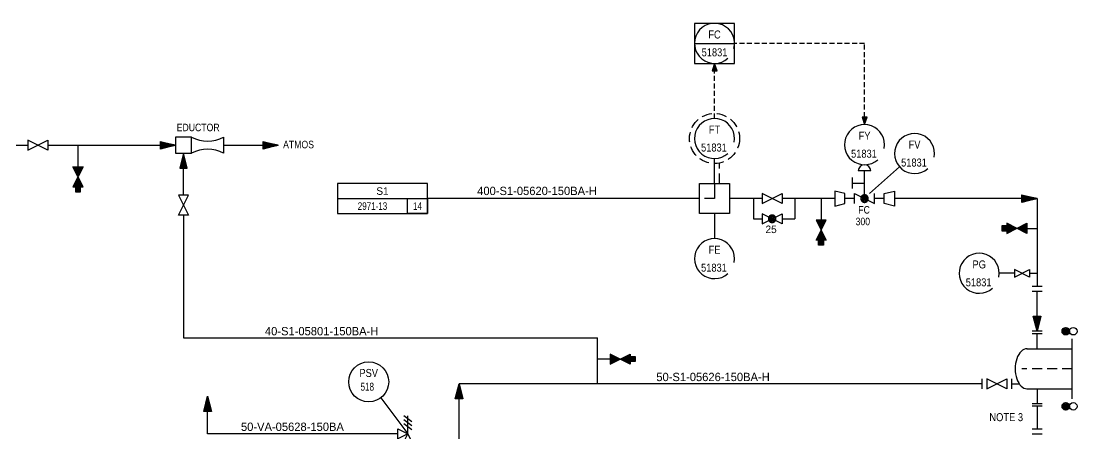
# Model space of a CAD drawing. Extents: x 31 to 826, y 161 to 498.
# Drawn here: x 212.1 to 527.7, y 374.6 to 498.3 of the extents above; entities that cross this region are included whole.
import ezdxf
from ezdxf.enums import TextEntityAlignment as Align

# ---------------------------------------------------------------- set-up
doc = ezdxf.new("R2010")
doc.units = 0
doc.header["$LTSCALE"] = 12
doc.header["$MEASUREMENT"] = 0
doc.linetypes.add('DASHED2', pattern=[0.375, 0.25, -0.125])
doc.linetypes.add('ELEC-LN', pattern=[0.1875, 0.125, -0.0625])
doc.layers.get('0').update_dxf_attribs({"linetype": 'CONTINUOUS'})
for name, color, linetype in [('3', 7, 'CONTINUOUS'), ('ATEXT', 7, 'CONTINUOUS'), ('AUDIT_I_060301071700-56', 7, 'CONTINUOUS'), ('CODE', 1, 'CONTINUOUS'), ('EL', 3, 'DASHED2'), ('ELECT', 3, 'ELEC-LN'), ('EQP', 3, 'CONTINUOUS'), ('FREE-TEXT', 1, 'CONTINUOUS'), ('GRA', 7, 'CONTINUOUS'), ('INS', 2, 'CONTINUOUS'), ('INSATT', 2, 'CONTINUOUS'), ('MIN', 6, 'CONTINUOUS'), ('PIP', 1, 'CONTINUOUS'), ('TEXT', 7, 'CONTINUOUS')]:
    doc.layers.add(name, color=color, linetype=linetype)
doc.styles.add('AUDIT_D_060227151703-59', font='Dengl.ttf')
doc.styles.add('AUDIT_D_060309130809-72', font='Dengl.ttf')
doc.styles.add('INS_TAG', font='Dengl.ttf')
doc.styles.add('LETTER', font='Dengl.ttf')
doc.styles.get("Standard").update_dxf_attribs({"font": 'Dengl.ttf', "width": 0.75})
doc.styles.add('VAL_TAG', font='Dengl.ttf')

# ---------------------------------------------------------------- blocks, each defined once
blk = doc.blocks.new('A2')
at = {"layer": 'GRA', "color": 7, "linetype": 'Continuous'}
blk.add_lwpolyline([(0, 0), (-0.188, -0.047), (-0.188, 0.047), (0, 0), (-0.182, 0.04), (-0.182, -0.042), (0, 0), (-0.175, 0.034), (-0.175, -0.034), (0, 0), (-0.169, 0.028), (-0.169, -0.028), (0, 0), (-0.162, 0.022), (-0.162, -0.021), (0, 0), (-0.156, 0.016), (-0.156, -0.015), (0, 0), (-0.15, 0.011), (-0.15, -0.01), (0, 0), (-0.144, 0.006), (-0.144, -0.005), (0, 0), (-0.139, 0)], dxfattribs=at)
blk = doc.blocks.new('A3')
at = {"layer": 'GRA', "color": 7, "linetype": 'Continuous'}
blk.add_lwpolyline([(0, 0), (-0.094, 0.031), (-0.094, -0.031), (0, 0), (-0.092, 0.027), (-0.092, -0.027), (0, 0), (-0.09, 0.023), (-0.09, -0.023), (0, 0), (-0.088, 0.02), (-0.088, -0.02), (0, 0), (-0.086, 0.016), (-0.086, -0.016), (0, 0), (-0.084, 0.014), (-0.084, -0.014), (0, 0), (-0.082, 0.012), (-0.082, -0.012), (0, 0), (-0.08, 0.01), (-0.08, -0.01), (0, 0), (-0.078, 0.008), (-0.078, -0.008), (0, 0), (-0.076, 0.006), (-0.076, -0.006), (0, 0), (-0.074, 0.004), (-0.074, -0.004), (0, 0), (-0.072, 0.002), (-0.072, -0.002), (0, 0), (-0.072, 0)], dxfattribs=at)
blk = doc.blocks.new('FSV014A')
for p, q in [((-0.062, 0.125), (0.062, 0.125)), ((0, 0), (-0.062, 0.125)), ((0.062, 0.125), (0, 0)), ((0, 0), (0.125, 0.062)), ((0.125, -0.062), (0, 0)), ((0, 0), (0, -0.225)), ((0.125, 0.062), (0.125, -0.062)), ((-0.05, -0.05), (0.05, -0.125)), ((-0.05, -0.1), (0.05, -0.175)), ((-0.05, -0.15), (0.05, -0.225))]:
    blk.add_line(p, q)
blk = doc.blocks.new('VALLGA')
for p, q in [((0.125, -0.062), (-0.125, 0.062)), ((-0.125, -0.062), (0.125, 0.062)), ((-0.125, 0.062), (-0.125, -0.062)), ((0.125, 0.062), (0.125, -0.062))]:
    blk.add_line(p, q)
at = {"layer": 'TEXT', "style": 'VAL_TAG'}
for tag, p in [('DISPLAY', (0, 0.09)), ('VALVE_CODE', (0, -0.186))]:
    blk.add_attdef(tag, text='', height=0.09, dxfattribs=at).set_placement(p, align=Align.CENTER)
at = {"layer": 'TEXT', "style": 'VAL_TAG', "flags": 1}
for tag, p in [('VALVE_SIZE', (0, -0.31)), ('VALVE_LINE', (0, -0.434)), ('VALVE_SPEC', (0, -0.559)), ('VALVE_FITT', (0, -0.684)), ('VALVE_DWG', (0, -0.809))]:
    blk.add_attdef(tag, text='', height=0.09, dxfattribs=at).set_placement(p, align=Align.CENTER)
blk = doc.blocks.new('VALSGA')
for p, q in [((-0.094, 0.044), (-0.094, -0.05)), ((-0.094, -0.05), (0.094, 0.044)), ((0.094, -0.05), (-0.094, 0.044)), ((0.094, 0.044), (0.094, -0.05))]:
    blk.add_line(p, q)
at = {"layer": 'CODE', "style": 'VAL_TAG'}
for tag, p in [('DISPLAY', (0, 0.069)), ('VALVE_CODE', (0, -0.176))]:
    blk.add_attdef(tag, text='', height=0.09, dxfattribs=at).set_placement(p, align=Align.CENTER)
at = {"layer": 'CODE', "style": 'VAL_TAG', "flags": 1}
for tag, p in [('VALVE_SIZE', (0, -0.314)), ('VALVE_LINE', (0, -0.454)), ('VALVE_SPEC', (0, -0.579)), ('VALVE_FITT', (0, -0.704)), ('VALVE_DWG', (0, -0.829))]:
    blk.add_attdef(tag, text='', height=0.09, dxfattribs=at).set_placement(p, align=Align.CENTER)
blk = doc.blocks.new('mis057')
blk.add_lwpolyline([(0, 0.188), (0, -0.188), (1.125, -0.188), (1.125, 0.188), (0, 0.188), (0, 0), (1.125, 0), (1.125, -0.188), (0.875, -0.188), (0.875, 0)])
at = {"style": 'LETTER'}
blk.add_attdef('1', (0.518, 0.046), '', height=0.0938, dxfattribs=at)
at = {"style": 'LETTER', "width": 0.8}
for tag, p in [('2', (0.031, -0.142)), ('3', (0.956, -0.143))]:
    blk.add_attdef(tag, p, '', height=0.0938, dxfattribs=at)
blk = doc.blocks.new('VN1')
at = {"layer": 'PIP', "color": 1, "linetype": 'Continuous'}
for points in [[(-0.125, -0.063), (-0.125, -0.063), (0.125, 0.063), (0.125, -0.063), (-0.125, 0.063), (-0.125, -0.063)], [(-0.116, -0.051), (-0.116, 0.053), (-0.106, 0.048), (-0.106, -0.047), (-0.098, -0.043), (-0.098, 0.043), (-0.089, 0.039), (-0.089, -0.039), (-0.081, -0.035), (-0.081, 0.035), (-0.072, 0.032), (-0.071, -0.032), (-0.064, -0.028), (-0.064, 0.028), (-0.056, 0.024), (-0.056, -0.023), (-0.048, -0.019), (-0.048, 0.02), (-0.04, 0.016), (-0.04, -0.016), (-0.033, -0.012), (-0.033, 0.012), (-0.024, 0.008), (-0.024, -0.008), (-0.018, -0.005), (-0.018, 0.006), (-0.012, 0.003), (-0.012, -0.002), (-0.006, 0)], [(0.116, -0.051), (0.116, 0.053), (0.106, 0.048), (0.106, -0.047), (0.098, -0.043), (0.098, 0.043), (0.089, 0.039), (0.089, -0.039), (0.081, -0.035), (0.081, 0.035), (0.072, 0.032), (0.071, -0.032), (0.064, -0.028), (0.064, 0.028), (0.056, 0.024), (0.056, -0.023), (0.048, -0.019), (0.048, 0.02), (0.04, 0.016), (0.04, -0.016), (0.033, -0.012), (0.033, 0.012), (0.024, 0.008), (0.024, -0.008), (0.018, -0.005), (0.018, 0.006), (0.012, 0.003), (0.012, -0.002), (0.006, 0)]]:
    blk.add_lwpolyline(points, dxfattribs=at)
blk = doc.blocks.new('plug')
for p, q in [((0, 0.03125), (0.0625, 0.03125)), ((0, -0.03125), (0, 0.03125)), ((0.0625, 0.03125), (0.0625, -0.03125)), ((0.0625, -0.03125), (0, -0.03125))]:
    blk.add_line(p, q)
at = {"const_width": 0.0625}
blk.add_lwpolyline([(0.03125, -0.03125), (0.03125, 0.03125)], dxfattribs=at)
blk = doc.blocks.new('PIP2')
at = {"layer": 'ATEXT', "color": 7, "linetype": 'Continuous'}
for p, q in [((0.063, 0), (0.063, 0)), ((-0.063, 0), (-0.063, 0))]:
    blk.add_line(p, q, dxfattribs=at)
at = {"layer": 'PIP', "color": 1, "linetype": 'Continuous'}
blk.add_lwpolyline([(0.063, -0.063), (0.063, -0.063), (-0.063, -0.094), (-0.063, 0.094), (0.063, 0.063), (0.063, -0.063)], dxfattribs=at)
blk = doc.blocks.new('INS07_new')
blk.add_lwpolyline([(-0.25, 0.25), (-0.25, -0.25), (0.25, -0.25), (0.25, 0.25)], close=True)
blk.add_lwpolyline([(-0.25, 0), (0.25, 0)])
blk.add_arc((0, 0), 0.25, 345.0872, 311.8048)
at = {"style": 'INS_TAG', "flags": 1}
blk.add_attdef('INS_HOST', text='', height=0.1, dxfattribs=at).set_placement((0, 0.269), align=Align.CENTER)
at = {"style": 'INS_TAG', "width": 0.8649}
for tag, p in [('INS_SERVICE', (0, 0.061)), ('INS_NUM', (0, -0.162))]:
    blk.add_attdef(tag, text='', height=0.1, dxfattribs=at).set_placement(p, align=Align.CENTER)
blk = doc.blocks.new('INS01B')
blk.add_arc((0, 0), 0.25, 349.1931, 311.4096)
at = {"style": 'INS_TAG', "flags": 1}
blk.add_attdef('INS_HOST', text='', height=0.1, dxfattribs=at).set_placement((0, 0.269), align=Align.CENTER)
at = {"style": 'INS_TAG'}
blk.add_attdef('INS_SERVICE', text='', height=0.1, dxfattribs=at).set_placement((0, 0.061), align=Align.CENTER)
blk.add_attdef('INS_NUM', (-0.168, -0.163), '', height=0.1, dxfattribs=at)
blk = doc.blocks.new('AA3')
at = {"layer": 'GRA', "color": 7, "linetype": 'Continuous'}
blk.add_lwpolyline([(0, 0), (0.094, 0.031), (0.094, -0.031), (0, 0), (0.088, 0.02), (0.088, -0.02), (0, 0), (0.082, 0.012), (0.082, -0.012), (0, 0), (0.076, 0.006), (0.076, -0.006), (0, 0), (0.072, 0)], dxfattribs=at)
blk = doc.blocks.new('LOCAL_no_numb')
blk.add_circle((0, 0), 0.25)
at = {"style": 'INS_TAG', "width": 0.8649, "flags": 1}
blk.add_attdef('INS_HOST', text='', height=0.1, dxfattribs=at).set_placement((0, 0.269), align=Align.CENTER)
at = {"style": 'INS_TAG', "width": 0.8649}
blk.add_attdef('INS_SERVICE', text='', height=0.1, dxfattribs=at).set_placement((0, 0.061), align=Align.CENTER)
blk.add_attdef('INS_NUM', (-0.168, -0.163), '', height=0.1, dxfattribs=at)
blk = doc.blocks.new('-VBF1')
at = {"layer": '3', "color": 1, "linetype": 'Continuous'}
for points in [[(-0.125, -0.063), (-0.125, -0.063), (-0.125, 0.063), (0.125, -0.063), (0.125, 0.063)], [(-0.047, 0), (-0.047, 0), (0, 0.047), (0.047, 0), (0, -0.047), (-0.047, 0)], [(0.047, 0), (0.047, 0.002), (0.047, 0.003), (0.047, 0.005), (0.046, 0.007), (0.046, 0.008), (0.046, 0.01), (0.045, 0.011), (0.045, 0.013), (0.045, 0.014), (0.044, 0.016), (0.043, 0.018), (0.043, 0.019), (0.042, 0.021), (0.041, 0.022), (0.041, 0.023), (0.04, 0.025), (0.039, 0.026), (0.038, 0.028), (0.037, 0.029), (0.036, 0.03), (0.035, 0.031), (0.034, 0.033), (0.033, 0.034), (0.031, 0.035), (0.03, 0.036), (0.029, 0.037), (0.028, 0.038), (0.026, 0.039), (0.025, 0.04), (0.023, 0.041), (0.022, 0.041), (0.021, 0.042), (0.019, 0.043), (0.018, 0.043), (0.016, 0.044), (0.014, 0.045), (0.013, 0.045), (0.011, 0.045), (0.01, 0.046), (0.008, 0.046), (0.007, 0.046), (0.005, 0.047), (0.003, 0.047), (0.002, 0.047), (0, 0.047), (-0.002, 0.047), (-0.003, 0.047), (-0.005, 0.047), (-0.007, 0.046), (-0.008, 0.046), (-0.01, 0.046), (-0.011, 0.045), (-0.013, 0.045), (-0.014, 0.045), (-0.016, 0.044), (-0.018, 0.043), (-0.019, 0.043), (-0.021, 0.042), (-0.022, 0.041), (-0.023, 0.041), (-0.025, 0.04), (-0.026, 0.039), (-0.028, 0.038), (-0.029, 0.037), (-0.03, 0.036), (-0.031, 0.035), (-0.033, 0.034), (-0.034, 0.033), (-0.035, 0.031), (-0.036, 0.03), (-0.037, 0.029), (-0.038, 0.028), (-0.039, 0.026), (-0.04, 0.025), (-0.041, 0.023), (-0.041, 0.022), (-0.042, 0.021), (-0.043, 0.019), (-0.043, 0.018), (-0.044, 0.016), (-0.045, 0.014), (-0.045, 0.013), (-0.045, 0.011), (-0.046, 0.01), (-0.046, 0.008), (-0.046, 0.007), (-0.047, 0.005), (-0.047, 0.003), (-0.047, 0.002), (-0.047, 0), (-0.047, -0.002), (-0.047, -0.003), (-0.047, -0.005), (-0.046, -0.007), (-0.046, -0.008)], [(-0.031, 0), (-0.031, 0), (0, 0.031), (0.031, 0), (0, -0.031), (-0.031, 0)], [(-0.016, 0), (-0.016, 0), (0, 0.016), (0.016, 0), (0, -0.016), (-0.016, 0)], [(-0.046, -0.008), (-0.046, -0.01), (-0.045, -0.011), (-0.045, -0.013), (-0.045, -0.014), (-0.044, -0.016), (-0.043, -0.018), (-0.043, -0.019), (-0.042, -0.021), (-0.041, -0.022), (-0.041, -0.023), (-0.04, -0.025), (-0.039, -0.026), (-0.038, -0.028), (-0.037, -0.029), (-0.036, -0.03), (-0.035, -0.031), (-0.034, -0.033), (-0.033, -0.034), (-0.031, -0.035), (-0.03, -0.036), (-0.029, -0.037), (-0.028, -0.038), (-0.026, -0.039), (-0.025, -0.04), (-0.023, -0.041), (-0.022, -0.041), (-0.021, -0.042), (-0.019, -0.043), (-0.018, -0.043), (-0.016, -0.044), (-0.014, -0.045), (-0.013, -0.045), (-0.011, -0.045), (-0.01, -0.046), (-0.008, -0.046), (-0.007, -0.046), (-0.005, -0.047), (-0.003, -0.047), (-0.002, -0.047), (0, -0.047), (0.002, -0.047), (0.003, -0.047), (0.005, -0.047), (0.007, -0.046), (0.008, -0.046), (0.01, -0.046), (0.011, -0.045), (0.013, -0.045), (0.014, -0.045), (0.016, -0.044), (0.018, -0.043), (0.019, -0.043), (0.021, -0.042), (0.022, -0.041), (0.023, -0.041), (0.025, -0.04), (0.026, -0.039), (0.028, -0.038), (0.029, -0.037), (0.03, -0.036), (0.031, -0.035), (0.033, -0.034), (0.034, -0.033), (0.035, -0.031), (0.036, -0.03), (0.037, -0.029), (0.038, -0.028), (0.039, -0.026), (0.04, -0.025), (0.041, -0.023), (0.041, -0.022), (0.042, -0.021), (0.043, -0.019), (0.043, -0.018), (0.044, -0.016), (0.045, -0.014), (0.045, -0.013), (0.045, -0.011), (0.046, -0.01), (0.046, -0.008), (0.046, -0.007), (0.047, -0.005), (0.047, -0.003), (0.047, -0.002), (0.047, 0)]]:
    blk.add_lwpolyline(points, dxfattribs=at)
at = {"layer": 'ATEXT', "color": 7, "linetype": 'Continuous'}
for p, q in [((-0.125, 0), (-0.125, 0)), ((0.125, 0), (0.125, 0))]:
    blk.add_line(p, q, dxfattribs=at)
blk = doc.blocks.new('CNTRLVLV_W_HNDL_BFLY')
for p, q in [((0.203, 0.345), (0.047, 0.345)), ((0.125, 0), (0.125, 0.345)), ((-0.027, 0.125), (-0.027, 0.262)), ((0.125, 0.188), (-0.027, 0.188))]:
    blk.add_line(p, q)
blk.add_arc((0.125, 0.345), 0.0781, 0, 180)
at = {"xscale": 0.9999955367999999, "yscale": 0.9999955367999999}
blk.add_blockref('-VBF1', (0.125, 0), dxfattribs=at)
blk = doc.blocks.new('FSM036')
for p, q in [((0.2, 0.1), (0, 0.1)), ((0, 0.1), (0, -0.1)), ((0.2, -0.1), (0.2, 0.1)), ((0.6, 0.1), (0.6, -0.1)), ((0, -0.1), (0.2, -0.1))]:
    blk.add_line(p, q)
for centre, start, end in [((0.4, 0.475), 241.9275, 298.0725), ((0.4, -0.475), 61.9275, 118.0725)]:
    blk.add_arc(centre, 0.425, start, end)
blk = doc.blocks.new('AA2')
at = {"layer": 'GRA', "color": 7, "linetype": 'Continuous'}
blk.add_lwpolyline([(0, 0), (0.188, 0.047), (0.188, -0.047), (0, 0), (0.175, 0.034), (0.175, -0.034), (0, 0), (0.162, 0.021), (0.162, -0.022), (0, 0), (0.15, 0.01), (0.15, -0.011), (0, 0), (0.139, 0)], dxfattribs=at)
blk = doc.blocks.new('-VGL1')
at = {"layer": '3', "color": 1, "linetype": 'Continuous'}
for points in [[(-0.125, -0.063), (-0.125, -0.063), (-0.125, 0.063), (0.125, -0.063), (0.125, 0.063), (-0.125, -0.063)], [(-0.047, 0), (-0.047, 0), (0, 0.047), (0.047, 0), (0, -0.047), (-0.047, 0)], [(0.047, 0), (0.047, 0.002), (0.047, 0.003), (0.047, 0.005), (0.046, 0.007), (0.046, 0.008), (0.046, 0.01), (0.045, 0.011), (0.045, 0.013), (0.045, 0.014), (0.044, 0.016), (0.043, 0.018), (0.043, 0.019), (0.042, 0.021), (0.041, 0.022), (0.041, 0.023), (0.04, 0.025), (0.039, 0.026), (0.038, 0.028), (0.037, 0.029), (0.036, 0.03), (0.035, 0.031), (0.034, 0.033), (0.033, 0.034), (0.031, 0.035), (0.03, 0.036), (0.029, 0.037), (0.028, 0.038), (0.026, 0.039), (0.025, 0.04), (0.023, 0.041), (0.022, 0.041), (0.021, 0.042), (0.019, 0.043), (0.018, 0.043), (0.016, 0.044), (0.014, 0.045), (0.013, 0.045), (0.011, 0.045), (0.01, 0.046), (0.008, 0.046), (0.007, 0.046), (0.005, 0.047), (0.003, 0.047), (0.002, 0.047), (0, 0.047), (-0.002, 0.047), (-0.003, 0.047), (-0.005, 0.047), (-0.007, 0.046), (-0.008, 0.046), (-0.01, 0.046), (-0.011, 0.045), (-0.013, 0.045), (-0.014, 0.045), (-0.016, 0.044), (-0.018, 0.043), (-0.019, 0.043), (-0.021, 0.042), (-0.022, 0.041), (-0.023, 0.041), (-0.025, 0.04), (-0.026, 0.039), (-0.028, 0.038), (-0.029, 0.037), (-0.03, 0.036), (-0.031, 0.035), (-0.033, 0.034), (-0.034, 0.033), (-0.035, 0.031), (-0.036, 0.03), (-0.037, 0.029), (-0.038, 0.028), (-0.039, 0.026), (-0.04, 0.025), (-0.041, 0.023), (-0.041, 0.022), (-0.042, 0.021), (-0.043, 0.019), (-0.043, 0.018), (-0.044, 0.016), (-0.045, 0.014), (-0.045, 0.013), (-0.045, 0.011), (-0.046, 0.01), (-0.046, 0.008), (-0.046, 0.007), (-0.047, 0.005), (-0.047, 0.003), (-0.047, 0.002), (-0.047, 0), (-0.047, -0.002), (-0.047, -0.003), (-0.047, -0.005), (-0.046, -0.007), (-0.046, -0.008)], [(-0.031, 0), (-0.031, 0), (0, 0.031), (0.031, 0), (0, -0.031), (-0.031, 0)], [(-0.016, 0), (-0.016, 0), (0, 0.016), (0.016, 0), (0, -0.016), (-0.016, 0)], [(-0.046, -0.008), (-0.046, -0.01), (-0.045, -0.011), (-0.045, -0.013), (-0.045, -0.014), (-0.044, -0.016), (-0.043, -0.018), (-0.043, -0.019), (-0.042, -0.021), (-0.041, -0.022), (-0.041, -0.023), (-0.04, -0.025), (-0.039, -0.026), (-0.038, -0.028), (-0.037, -0.029), (-0.036, -0.03), (-0.035, -0.031), (-0.034, -0.033), (-0.033, -0.034), (-0.031, -0.035), (-0.03, -0.036), (-0.029, -0.037), (-0.028, -0.038), (-0.026, -0.039), (-0.025, -0.04), (-0.023, -0.041), (-0.022, -0.041), (-0.021, -0.042), (-0.019, -0.043), (-0.018, -0.043), (-0.016, -0.044), (-0.014, -0.045), (-0.013, -0.045), (-0.011, -0.045), (-0.01, -0.046), (-0.008, -0.046), (-0.007, -0.046), (-0.005, -0.047), (-0.003, -0.047), (-0.002, -0.047), (0, -0.047), (0.002, -0.047), (0.003, -0.047), (0.005, -0.047), (0.007, -0.046), (0.008, -0.046), (0.01, -0.046), (0.011, -0.045), (0.013, -0.045), (0.014, -0.045), (0.016, -0.044), (0.018, -0.043), (0.019, -0.043), (0.021, -0.042), (0.022, -0.041), (0.023, -0.041), (0.025, -0.04), (0.026, -0.039), (0.028, -0.038), (0.029, -0.037), (0.03, -0.036), (0.031, -0.035), (0.033, -0.034), (0.034, -0.033), (0.035, -0.031), (0.036, -0.03), (0.037, -0.029), (0.038, -0.028), (0.039, -0.026), (0.04, -0.025), (0.041, -0.023), (0.041, -0.022), (0.042, -0.021), (0.043, -0.019), (0.043, -0.018), (0.044, -0.016), (0.045, -0.014), (0.045, -0.013), (0.045, -0.011), (0.046, -0.01), (0.046, -0.008), (0.046, -0.007), (0.047, -0.005), (0.047, -0.003), (0.047, -0.002), (0.047, 0)]]:
    blk.add_lwpolyline(points, dxfattribs=at)
at = {"layer": 'ATEXT', "color": 7, "linetype": 'Continuous'}
for p, q in [((-0.125, 0), (-0.125, 0)), ((0.125, 0), (0.125, 0))]:
    blk.add_line(p, q, dxfattribs=at)

msp = doc.modelspace()

# ---------------------------------------------------------------- linework, layer by layer
at = {"layer": 'EL', "color": 3}
for p, q in [((421.45, 449.59), (421.45, 455.59)), ((527.13, 394.09), (512.13, 394.09))]:
    msp.add_line(p, q, dxfattribs=at)
msp.add_circle((419.95, 463.09), 7.5, dxfattribs=at)
at = {"layer": 'ELECT', "color": 3}
for p, q in [((464.92, 491.59), (425.95, 491.59)), ((419.95, 469.09), (419.95, 485.59))]:
    msp.add_line(p, q, dxfattribs=at)
msp.add_lwpolyline([(464.92, 467.24), (464.92, 491.59)], dxfattribs=at)
at = {"layer": 'EQP', "color": 3, "linetype": 'Continuous'}
for p, q in [((518.13, 405.34), (515.13, 405.34)), ((518.13, 404.59), (515.13, 404.59)), ((516.63, 400.09), (516.63, 404.59)), ((527.13, 385.09), (527.13, 403.09)), ((513.63, 400.09), (527.13, 400.09)), ((509.13, 388.09), (509.13, 391.09)), ((509.13, 389.59), (511.29, 389.59)), ((513.63, 388.09), (527.13, 388.09)), ((516.63, 388.09), (516.63, 383.59)), ((518.13, 383.59), (515.13, 383.59)), ((518.13, 382.84), (515.13, 382.84))]:
    msp.add_line(p, q, dxfattribs=at)
msp.add_ellipse((513.63, 394.09), major_axis=(0, 6), ratio=0.5894, start_param=-0.00021, end_param=3.141593, dxfattribs=at)
at = {"layer": 'INS', "color": 2, "linetype": 'Continuous'}
for p, q in [((419.95, 449.59), (419.95, 457.09)), ((466.42, 446.59), (475.44, 454.61)), ((419.95, 440.59), (419.95, 433.09)), ((509.88, 422.7), (505.3, 422.7))]:
    msp.add_line(p, q, dxfattribs=at)
at = {"layer": 'INS'}
msp.add_line((319.89, 385.39), (327.75, 375.01), dxfattribs=at)
at = {"layer": 'INS', "color": 2, "linetype": 'Continuous'}
msp.add_lwpolyline([(415.45, 449.59), (424.45, 449.59), (424.45, 440.59), (415.45, 440.59)], close=True, dxfattribs=at)
msp.add_lwpolyline([(419.95, 449.59), (419.95, 445.09), (416.95, 445.09)], dxfattribs=at)
at = {"layer": 'MIN', "color": 6, "linetype": 'Continuous'}
for p, q in [((58.12, 461.07), (214.12, 461.07)), ((220.12, 461.07), (258.37, 461.07)), ((229.12, 461.07), (229.12, 454.58)), ((272.77, 461.07), (289.12, 461.07)), ((415.45, 445.09), (333.91, 445.09)), ((434.22, 445.09), (424.45, 445.09)), ((431.67, 445.09), (431.67, 439.03)), ((455.99, 445.09), (440.22, 445.09)), ((444.04, 445.09), (444.04, 439.03)), ((451.89, 445.09), (451.89, 438.61)), ((461.92, 445.09), (458.99, 445.09)), ((470.85, 445.09), (467.92, 445.09)), ((516.63, 445.09), (473.85, 445.09)), ((516.63, 445.09), (516.63, 418.84)), ((431.67, 439.03), (434.22, 439.03)), ((440.22, 439.03), (444.04, 439.03)), ((513.63, 436.16), (516.63, 436.16)), ((514.38, 422.7), (516.63, 422.7)), ((516.63, 405.34), (516.63, 417.31)), ((384.88, 389.59), (384.88, 403.32)), ((388.63, 396.98), (384.88, 396.98)), ((500.13, 389.59), (343.36, 389.59)), ((343.36, 319.84), (343.36, 389.59)), ((500.13, 391.09), (500.13, 388.09)), ((267.99, 374.59), (267.99, 382.84)), ((516.63, 382.84), (516.63, 376.1)), ((324.96, 374.59), (267.99, 374.59))]:
    msp.add_line(p, q, dxfattribs=at)
for points in [[(260.77, 446.07), (260.77, 458.67)], [(260.77, 443.07), (260.77, 443.07)], [(260.77, 440.07), (260.77, 403.32), (384.88, 403.32)]]:
    msp.add_lwpolyline(points, dxfattribs=at)
at = {"layer": 'PIP', "color": 1, "linetype": 'Continuous'}
for p, q in [((515.13, 418.84), (518.13, 418.84)), ((515.13, 417.34), (518.13, 417.34)), ((515.13, 376.09), (518.13, 376.09)), ((515.13, 374.59), (518.13, 374.59))]:
    msp.add_line(p, q, dxfattribs=at)
at = {"layer": 'PIP'}
for p, q in [((524.13, 405.34), (525.25, 406.47)), ((525.25, 404.22), (524.13, 405.34)), ((524.5, 405.34), (525.25, 406.09)), ((525.25, 404.59), (524.5, 405.34)), ((524.88, 405.34), (525.25, 405.72)), ((525.25, 404.97), (524.88, 405.34)), ((525.25, 406.47), (526.38, 405.34)), ((525.25, 406.09), (526, 405.34)), ((525.25, 405.72), (525.63, 405.34)), ((526.38, 405.34), (525.25, 404.22)), ((526, 405.34), (525.25, 404.59)), ((525.63, 405.34), (525.25, 404.97)), ((525.25, 404.59), (525.25, 404.97)), ((525.25, 404.22), (525.25, 404.59)), ((524.13, 382.84), (525.25, 383.97)), ((525.25, 381.72), (524.13, 382.84)), ((524.5, 382.84), (525.25, 383.59)), ((525.25, 382.09), (524.5, 382.84)), ((524.88, 382.84), (525.25, 383.22)), ((525.25, 382.47), (524.88, 382.84)), ((525.25, 383.97), (526.38, 382.84)), ((525.25, 383.59), (526, 382.84)), ((525.25, 383.22), (525.63, 382.84)), ((526.38, 382.84), (525.25, 381.72)), ((526, 382.84), (525.25, 382.09)), ((525.63, 382.84), (525.25, 382.47)), ((525.25, 382.09), (525.25, 382.47)), ((525.25, 381.72), (525.25, 382.09))]:
    msp.add_line(p, q, dxfattribs=at)
for points in [[(526.38, 405.34), (524.13, 405.34)], [(526.38, 382.84), (524.13, 382.84)]]:
    msp.add_lwpolyline(points, dxfattribs=at)
for centre in [(525.25, 405.34), (527.5, 405.34), (525.25, 382.84), (527.5, 382.84)]:
    msp.add_circle(centre, 1.12, dxfattribs=at)

# ---------------------------------------------------------------- block references
at = {"color": 7, "linetype": 'Continuous', "zscale": 24}
for name, p, xscale, yscale, rotation in [('A3', (464.92, 467.24), -23.9998928832, -23.9998928832, 89.99999713521694), ('AA2', (260.77, 458.67), 23.99989288320002, -23.99989288320001, 270.0000028647831), ('VN1', (229.12, 451.58), 23.99989288320008, -23.99989288320007, 270.0000028647831), ('-VGL1', (437.22, 439.03), 23.9998928832, 23.9998928832, 180), ('VN1', (451.89, 435.61), -23.99989288320006, -23.99989288320006, 89.99999713521694), ('A2', (516.63, 405.34), -23.9998928832, -23.9998928832, 89.99999713521694), ('A2', (343.36, 389.59), 23.9998928832, 23.9998928832, 89.99999713521694), ('A2', (267.99, 385.84), 23.9998928832, 23.9998928832, 89.99999713521694)]:
    msp.add_blockref(name, p, dxfattribs=dict(at, xscale=xscale, yscale=yscale, rotation=rotation))
at = {"color": 7, "linetype": 'Continuous', "xscale": 23.9998928832, "yscale": 23.9998928832, "zscale": 24}
for p in [(258.37, 461.07), (289.12, 461.07), (516.63, 445.09)]:
    msp.add_blockref('A2', p, dxfattribs=at)
at = {"layer": 'AUDIT_I_060301071700-56', "yscale": 24, "zscale": 24}
for p, xscale in [((229.87, 447.83), -24), ((451.14, 431.86), 24)]:
    msp.add_blockref('plug', p, dxfattribs=dict(at, xscale=xscale))
at = {"layer": 'EQP', "xscale": 24, "yscale": 24, "zscale": 24}
msp.add_blockref('FSM036', (258.37, 461.07), dxfattribs=at)
at = {"layer": 'FREE-TEXT', "color": 7, "linetype": 'Continuous', "yscale": 24, "zscale": 24, "rotation": 180}
for p, xscale in [((457.49, 445.09), -24), ((472.35, 445.09), 24)]:
    msp.add_blockref('PIP2', p, dxfattribs=dict(at, xscale=xscale))
at = {"layer": 'INS'}
ref = msp.add_blockref('INS07_new', (419.95, 491.59), dxfattribs=dict(at, xscale=24, yscale=24, zscale=24))
ref.add_attrib('INS_SERVICE', 'FC', dxfattribs={"layer": 'INSATT', "height": 2.4, "style": 'INS_TAG', "width": 0.8649}).set_placement((419.95, 493.06), align=Align.CENTER)
ref.add_attrib('INS_NUM', '51831', dxfattribs={"layer": 'INSATT', "height": 2.4, "style": 'INS_TAG', "width": 0.8649}).set_placement((419.95, 487.71), align=Align.CENTER)
ref = msp.add_blockref('INS01B', (419.95, 463.09), dxfattribs=dict(at, xscale=24, yscale=24, zscale=24))
ref.add_attrib('INS_SERVICE', 'FT', dxfattribs={"layer": 'INSATT', "height": 2.4, "style": 'INS_TAG', "width": 0.8649}).set_placement((419.95, 464.56), align=Align.CENTER)
ref.add_attrib('INS_NUM', '51831', (415.92, 459.19), dxfattribs={"layer": 'INSATT', "height": 2.4, "style": 'INS_TAG', "width": 0.8649})
ref = msp.add_blockref('INS01B', (464.92, 461.24), dxfattribs=dict(at, xscale=24, yscale=24, zscale=24))
ref.add_attrib('INS_SERVICE', 'FY', dxfattribs={"layer": 'INSATT', "height": 2.4, "style": 'INS_TAG', "width": 0.8649}).set_placement((464.92, 462.7), align=Align.CENTER)
ref.add_attrib('INS_NUM', '51831', (460.89, 457.34), dxfattribs={"layer": 'INSATT', "height": 2.4, "style": 'INS_TAG', "width": 0.8649})
ref = msp.add_blockref('INS01B', (479.92, 458.59), dxfattribs=dict(at, xscale=24, yscale=24, zscale=24))
ref.add_attrib('INS_SERVICE', 'FV', dxfattribs={"layer": 'INSATT', "height": 2.4, "style": 'INS_TAG', "width": 0.8649}).set_placement((479.92, 460.06), align=Align.CENTER)
ref.add_attrib('INS_NUM', '51831', (475.89, 454.69), dxfattribs={"layer": 'INSATT', "height": 2.4, "style": 'INS_TAG', "width": 0.8649})
ref = msp.add_blockref('INS01B', (419.95, 427.09), dxfattribs=dict(at, xscale=24, yscale=24, zscale=24))
ref.add_attrib('INS_SERVICE', 'FE', dxfattribs={"layer": 'INSATT', "height": 2.4, "style": 'INS_TAG', "width": 0.8649}).set_placement((419.95, 428.56), align=Align.CENTER)
ref.add_attrib('INS_NUM', '51831', (415.92, 423.19), dxfattribs={"layer": 'INSATT', "height": 2.4, "style": 'INS_TAG', "width": 0.8649})
ref = msp.add_blockref('INS01B', (499.3, 422.7), dxfattribs=dict(at, xscale=24, yscale=24, zscale=24))
ref.add_attrib('INS_SERVICE', 'PG', dxfattribs={"layer": 'INSATT', "height": 2.4, "style": 'INS_TAG', "width": 0.8649}).set_placement((499.3, 424.16), align=Align.CENTER)
ref.add_attrib('INS_NUM', '51831', (495.27, 418.79), dxfattribs={"layer": 'INSATT', "height": 2.4, "width": 0.8649})
ref = msp.add_blockref('LOCAL_no_numb', (316.27, 390.17), dxfattribs=dict(at, xscale=24, yscale=24, zscale=24))
ref.add_attrib('INS_SERVICE', 'PSV', dxfattribs={"layer": '0', "height": 2.4, "style": 'INS_TAG', "width": 0.8649}).set_placement((316.27, 391.64), align=Align.CENTER)
ref.add_attrib('INS_NUM', '518', (313.85, 387.52), dxfattribs={"layer": '0', "height": 2.4, "width": 0.75})
at = {"layer": 'PIP', "yscale": 24, "zscale": 24}
for name, p, xscale in [('VALLGA', (217.12, 461.07), -24), ('CNTRLVLV_W_HNDL_BFLY', (461.92, 445.09), 24), ('VALLGA', (437.22, 445.09), 24), ('VALSGA', (512.13, 422.77), 24), ('VALLGA', (504.63, 389.59), 24)]:
    msp.add_blockref(name, p, dxfattribs=dict(at, xscale=xscale))
for name, p, xscale, rotation in [('VALLGA', (260.77, 443.07), -24, 269.9997895408503), ('FSV014A', (327.96, 374.59), 24, 180)]:
    msp.add_blockref(name, p, dxfattribs=dict(at, xscale=xscale, rotation=rotation))
at = {"layer": 'TEXT', "xscale": -23.9998928832, "yscale": 23.9998928832, "zscale": 24, "rotation": 90}
msp.add_blockref('AA3', (419.95, 485.59), dxfattribs=at)
at = {"layer": 'TEXT'}
ref = msp.add_blockref('mis057', (306.91, 445.09), dxfattribs=dict(at, xscale=24, yscale=24, zscale=24))
ref.add_attrib('1', 'S1', dxfattribs={"layer": '0', "height": 2.25, "style": 'LETTER'}).set_placement((320.41, 447.34), align=Align.MIDDLE_CENTER)
ref.add_attrib('2', '2971-13', dxfattribs={"layer": '0', "height": 2.25, "style": 'LETTER', "width": 0.8}).set_placement((317.41, 442.84), align=Align.MIDDLE_CENTER)
ref.add_attrib('3', '14', dxfattribs={"layer": '0', "height": 2.25, "style": 'LETTER', "width": 0.8}).set_placement((330.91, 442.84), align=Align.MIDDLE_CENTER)
at = {"layer": 'TEXT', "zscale": 24}
for name, p, xscale, yscale in [('plug', (507.63, 436.16), -24, 24), ('VN1', (510.63, 436.16), -23.9998928832, 23.99989288319999), ('VN1', (391.63, 396.98), 23.9998928832, 23.9998928832), ('plug', (394.63, 396.98), 24, 24)]:
    msp.add_blockref(name, p, dxfattribs=dict(at, xscale=xscale, yscale=yscale))

# ---------------------------------------------------------------- texts
at = {"style": 'LETTER'}
for s, p in [('400-S1-05620-150BA-H', (348.8, 446.14)), ('40-S1-05801-150BA-H', (285.16, 404.11)), ('50-S1-05626-150BA-H', (402.5, 390.39)), ('50-VA-05628-150BA', (277.98, 375.46))]:
    msp.add_text(s, height=2.5, dxfattribs=at).set_placement(p)
at = {"layer": 'FREE-TEXT', "color": 7, "linetype": 'Continuous', "style": 'AUDIT_D_060227151703-59', "width": 0.8649}
msp.add_text('EDUCTOR', height=2.25, dxfattribs=at).set_placement((258.71, 465.28))
at = {"layer": 'TEXT', "linetype": 'ByBlock', "style": 'AUDIT_D_060309130809-72'}
for s, height, width, p in [('ATMOS', 2.25, 0.8649, (290.62, 460.16)), ('FC', 2.25, 0.8649, (463.05, 440.59)), ('300', 2.25, 0.8649, (462.24, 437.1)), ('NOTE 3', 2.4, 0.871875, (502.35, 378.39))]:
    msp.add_text(s, height=height, dxfattribs=dict(at, width=width)).set_placement(p)
at = {"layer": 'TEXT', "linetype": 'ByBlock'}
msp.add_text('25', height=2.25, dxfattribs=at).set_placement((435.24, 434.75))

doc.saveas('drawing.dxf')
